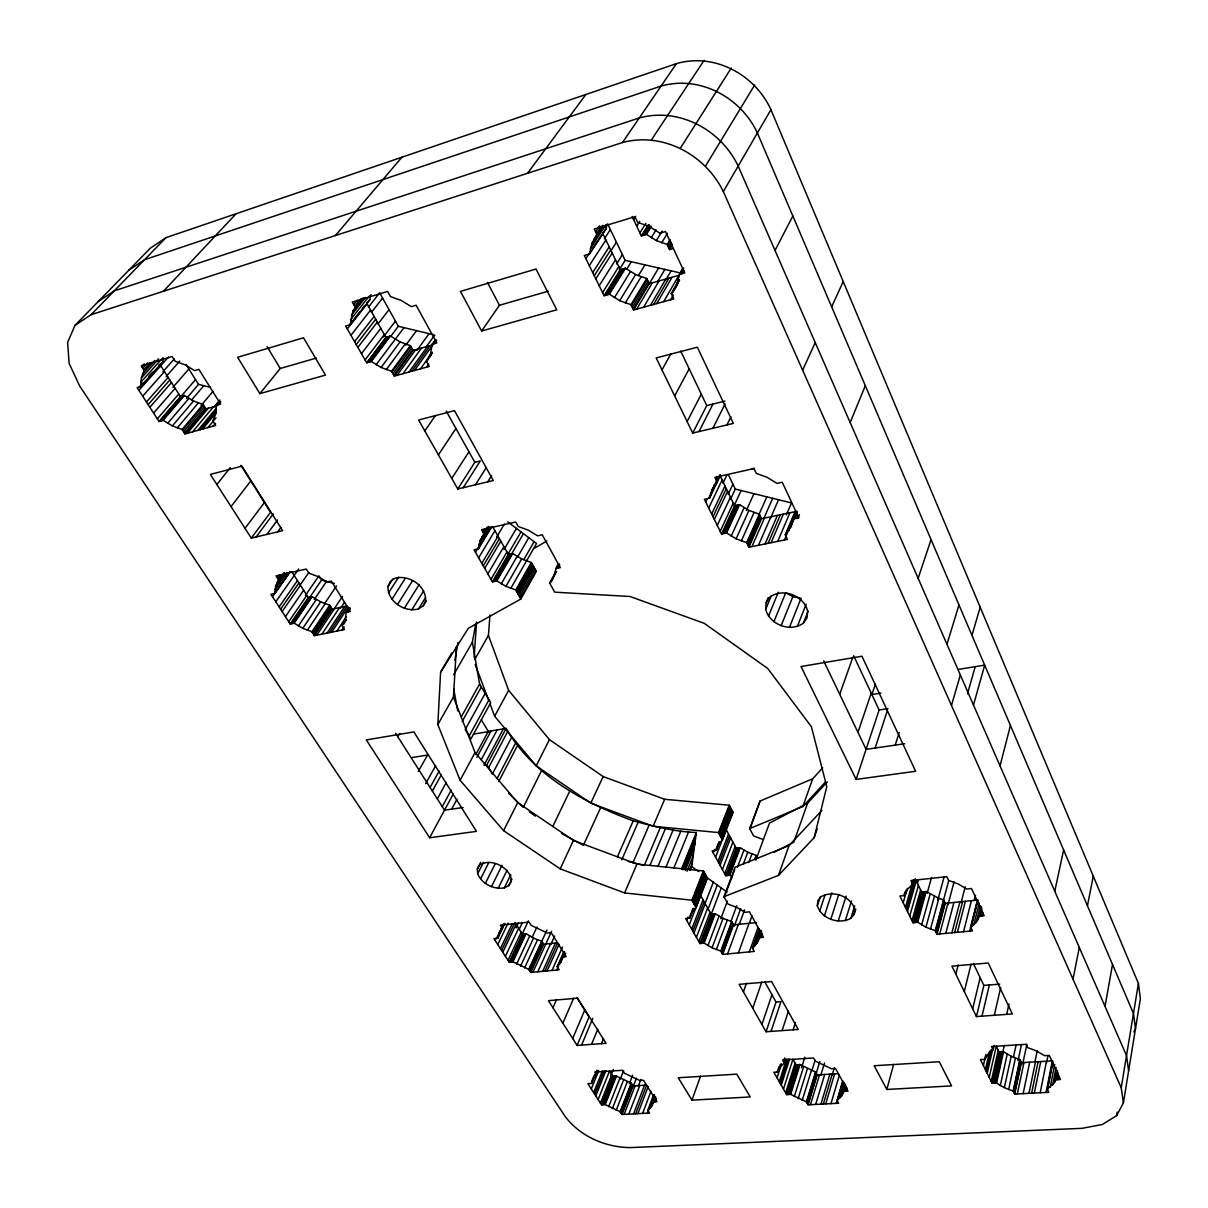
<?xml version="1.0" encoding="UTF-8"?>
<svg xmlns="http://www.w3.org/2000/svg" width="1208" height="1208" viewBox="0 0 1208 1208"><rect width="100%" height="100%" fill="white"/><g stroke="black" fill="none" stroke-linecap="round" stroke-linejoin="round"><path stroke-width="1.5" d="M274.911 593.4L275.605 586.106L278.686 579.916L276.073 575.839L306.288 569.059L308.901 573.181L318.293 576.669L327.157 581.954L331.264 581.048L350.29 611.459L346.198 612.32L345.246 619.538L341.955 625.563L344.461 629.549L314.473 635.65L311.951 631.724L302.8 628.296L294.148 623.177L290.192 624.008L270.939 594.26L274.911 593.4L290.147 571.822M371.309 361.479L381.094 367.474L391.543 371.249L394.306 376.096L413.03 350.426L410.343 345.624L400.075 341.909L390.471 336.02L371.309 361.479L366.704 362.777L345.624 326.039L350.244 324.68L352.917 311.06L362.143 298.346M350.244 324.68L369.98 299.569L370.131 296.398M759.273 928.861L752.463 948.069L754.321 951.406L722.671 954.38L720.783 951.074L712.056 947.767L704.143 943.116L699.961 943.524L685.615 918.518L689.813 918.08L691.837 912.312L696.08 907.555L691.912 900.217L624.611 892.939L560.21 868.854L503.585 830.666L460.097 780.277L437.825 724.558L440.603 672.192L451.868 652.864M696.08 907.555L707.48 878.246L703.403 870.953L636.948 864.097L573.438 840.436L517.704 802.625L475.061 752.569L453.438 697.076L456.458 646.688M474.14 657.348L476.556 622.029M766.159 602.626L769.692 597.281C782.527 587.345 803.969 595.484 807.639 611.127L807.05 617.801L803.426 623.071C790.576 632.705 769.541 624.717 765.691 609.3L766.159 602.626L768.288 597.537M732.32 876.842L729.859 875.226L725.781 875.694L712.131 850.93L716.223 850.432L718.262 844.634L722.444 839.832L733.105 812.44L729.239 805.207L664.657 799.288L603.139 776.563L549.413 739.628L508.628 690.342L488.44 635.438L489.965 615.038M435.303 339.795L432.056 344.325L430.637 353.597L426.545 361.524L429.278 366.432L394.306 376.096M440.603 672.192L468.372 628.281L520.875 599.002L515.74 589.957L505.925 586.348L496.865 580.882L492.396 581.818L474.019 549.776L478.489 548.794L479.999 540.882L487.488 527.775M817.318 905.758L817.861 900.609L821.108 896.638C832.856 889.949 850.779 896.064 854.781 909.277L854.131 914.426L850.794 918.352C839.077 924.845 821.425 918.82 817.318 905.758L820.232 896.91M163.08 420.324L172.367 425.896L182.091 429.459L184.96 433.929L205.904 408.908L203.11 404.484L193.537 400.981L184.416 395.484L163.08 420.324L159.033 421.471L137.138 387.647L141.2 386.454C139.675 377.047 144.371 368.214 151.574 362.37M690.402 870.077L691.776 866.604L696.337 832.508C674.819 831.753 653.906 826.393 633.219 820.851C584.008 802.837 532.879 775.279 506.137 728.424L488.304 731.369L475.846 754.487M663.66 301.683L678.866 275.364L649.24 283.729L646.733 278.489L635.635 274.548L625.502 268.191L609.391 294.208L604.106 295.703L584.31 255.507L589.625 253.937L591.814 243.593L602.852 225.398M563.864 951.602L557.19 966.642L559.168 969.782L530.735 972.455L528.742 969.345L512.932 961.795L509.187 962.157L493.951 938.646L497.726 938.239L501.411 927.895M558.368 563.743C554.215 569.648 555.408 577.907 549.625 583.026L554.714 592.162L630.063 596.51L704.309 623.358L767.76 668.507L811.399 726.733L826.785 786.725L814.162 837.657L778.465 875.407L723.924 896.698L728.046 904.112L737.001 907.495L745.094 912.282L749.443 911.829L763.456 937.317L759.137 937.74L756.888 943.448L752.463 948.069M589.625 253.937L606.295 228.372L606.793 224.854M1123.395 1102.964L1140.382 998.669L1138.419 983.478L770.931 109.686C754.879 74.473 714.396 52.533 676.404 63.631L165.994 237.644L150.23 248.274L75.002 325.345L67.618 342.377L69.098 363.306L79.562 385.835L565.344 1116.751C580.58 1136.607 605.419 1147.313 630.168 1147.6L1082.096 1128.332L1102.391 1124.482L1116.615 1115.633L1123.395 1102.964L1121.22 1087.744L723.335 191.589C705.442 154.76 662.89 131.642 622.467 142.544L91.083 314.699L75.002 325.345M1116.615 1115.633L1117.204 1112.07M1121.22 1087.744L1138.419 983.478M682.792 268.312C677.28 275.968 678.367 286.598 671.24 293.514L673.777 298.889L633.596 309.988L631.014 304.688L619.719 300.671L609.391 294.208M454.872 660.278L457.998 642.475M1105.018 1006.37L1112.523 964.437M453.604 674.819L472.388 642.173L475.635 624.415M989.216 1077.4L996.268 1046.188L999.107 1052.047L1003.561 1051.76L1011.187 1056.275L1019.869 1059.582L1013.165 1090.945L1014.69 1094.071L1048.755 1092.304L1047.26 1089.148L1054.524 1082.504L1057.544 1070.967M1056.562 1079.726L1057.921 1072.689M1058.148 1079.65L1058.842 1076.117M1050.205 1087.215L1054.705 1064.384M1073.036 979.205L1079.273 947.404M1087.457 905.774L1093.285 876.132M1052.636 1084.995L1056.079 1067.419M1054.524 1082.504L1056.925 1070.182M1046.083 1092.44L1052.349 1060.851L1021.364 1062.693L1019.869 1059.582M1047.26 1089.148L1052.848 1061.047M1047.502 1089.646L1052.727 1063.297M1040.179 1092.742L1046.536 1061.198M1046.46 1063.131L1047.91 1055.928M1034.32 1093.059L1040.737 1061.545M795.226 511.165L785.245 534.751L787.45 539.387L748.9 547.239L746.68 542.649L736.125 538.813L726.582 532.954L721.508 534.011L704.4 499.281L709.519 498.164L714.396 484.589M653.528 1095.007L647.805 1110.243L649.587 1113.051L621.939 1114.486L620.157 1111.692L605.178 1104.565L601.524 1104.761L587.858 1083.651L591.527 1083.425L593.037 1078.729L596.556 1074.954L597.915 1071.602M1031.647 1093.195L1038.11 1061.696M1034.969 1061.726L1037.189 1050.96M1028.99 1093.331L1035.483 1061.847M1023.146 1093.633L1029.714 1062.194M1014.448 1093.587L1021.122 1062.21M1014.69 1094.071L1021.364 1062.693M1022.723 1063.901L1026.891 1044.21M1017.332 1093.935L1023.961 1062.542M1018.042 1060.654L1021.485 1044.573M1054.765 891.262L1063.614 849.949M1013.406 1091.428L1020.096 1060.065M1013.92 1092.515L1020.609 1061.137M1013.165 1090.945L1008.65 1089.435L1015.415 1058.087M1008.65 1089.435L1004.361 1087.593L1011.187 1056.275M1013.376 1057.423L1016.094 1044.92M1004.361 1087.593L1000.33 1085.448L1007.215 1054.161M994.365 1083.153L1001.326 1051.911M995.92 1083.063L1004.286 1045.328M1000.33 1085.448L996.615 1083.032L1003.561 1051.76M991.209 1081.447L998.231 1050.22M1006.672 1014.373L1009.012 1003.923M996.615 1083.032L992.115 1083.274L999.107 1052.047M992.825 1083.244L999.801 1052.002M985.396 1069.654L989.594 1051.307M986.317 1071.496L991.33 1049.48M987.223 1073.353L993.067 1047.653M992.9 1049.269L993.746 1045.584M992.115 1083.274L980.458 1059.612L984.988 1059.341L987.963 1054.04L993.157 1049.767L993.988 1046.083M994.305 1015.279L1000.692 987.465M983.388 1065.577L985.924 1054.569M984.988 1059.341L985.834 1055.671M981.998 1016.155L989.352 984.958M976.442 1016.562L951.919 966.128L988.25 963.018L1012.319 1013.965L976.442 1016.562L983.856 985.396L973.452 963.622M972.666 1008.801L980.171 977.665M647.805 1110.243L651.459 1106.558L653.166 1101.922L656.926 1101.726L643.486 1080.239L639.712 1080.48L624.415 1073.187L622.588 1070.273L594.714 1072.07L596.556 1074.954M981.772 915.981L982.678 912.327M964.286 991.572L971.066 964.15M948.809 880.375L935.264 930.673L936.985 934.207L972.47 930.87L970.779 927.306L976.215 922.338L980.322 905.864M976.215 922.338L978.087 919.409L981.274 906.589M978.087 919.409L981.621 907.072M980.111 916.147L981.923 908.824M969.662 931.126L977.483 900.051L945.23 903.327L936.985 934.207M970.779 927.306L977.68 899.869M971.036 927.865L977.936 900.428M973.769 924.981L979.265 903.025M974.161 900.579L975.505 895.264M955.8 974.131L958.11 965.011M963.531 931.7L971.428 900.67M1000.028 765.857L1010.432 725.434M957.415 932.289L965.388 901.274M951.874 932.803L959.922 901.832M961.1 902.648L965.222 886.778M954.637 932.546L962.655 901.561M945.788 933.376L953.927 902.452M939.733 933.95L947.948 903.055M948.008 904.686L954.078 881.825M936.713 933.648L944.973 902.784M935.536 931.232L943.81 900.368M936.125 932.44L944.384 901.576M886.823 1089.45L874.169 1065.743L939.265 1061.741L951.542 1085.901L886.823 1089.45L893.633 1064.339M930.507 929.118L938.858 898.299L926.234 891.504L921.613 892.002L913.006 922.701L917.687 922.248L925.947 927.185L935.264 930.673M937.846 899.99L944.037 877.189M925.947 927.185L934.373 896.381M921.659 924.875L930.145 894.116M917.687 922.248L926.234 891.504M927.155 893.271L931.519 877.521M913.746 922.64L922.338 891.927M915.347 922.474L923.924 891.761M916.963 922.323L925.509 891.58M911.995 920.647L920.617 889.934M973.482 705.079L984.686 665.155L958.035 669.459M917.506 883.078L918.488 879.59M909.745 916.087L918.427 885.404M906.468 909.428L914.698 880.587M907.495 911.511L916.223 880.859M905.441 907.344L913.173 880.315M912.418 883.667L913.444 880.058M913.006 922.701L899.869 896.034L904.581 895.536L907.45 889.345L912.689 884.226L913.731 880.617M967.472 693.86L975.234 666.68M903.841 895.611L904.883 892.017M904.581 895.536L906.136 890.13M903.176 902.754L907.329 888.333M780.413 1064.172L777.907 1072.009L773.845 1072.266L786.65 1094.584L790.696 1094.357L806.415 1101.862L808.092 1104.822L838.684 1103.221L837.038 1100.246L841.463 1096.351L845.072 1083.938M841.463 1096.351L845.509 1085.131M844.498 1091.398L846.038 1086.068M845.932 1091.322L846.959 1087.774M951.466 705.381L960.36 675M971.957 635.348L980.186 607.216M836.283 1103.342L842.731 1080.752M837.295 1100.715L842.459 1082.987M839.5 1098.434L844.135 1082.489M830.983 1103.629L839.318 1075.316M823.327 1104.021L832.267 1074.003M832.191 1074.924L834.32 1067.766M825.713 1103.901L834.622 1073.867M820.942 1104.142L829.896 1074.139M815.687 1104.414L824.717 1074.456M810.462 1104.686L819.537 1074.773M820.73 1075.452L824.52 1062.949M946.951 644.302L958.971 604.936M816.019 1074.063L819.824 1061.575M807.246 1103.342L816.366 1073.429M807.82 1104.354L816.94 1074.44M808.092 1104.822L817.197 1074.909L815.551 1071.964L800.043 1064.55L796.042 1064.807L792.931 1059.28L783.464 1089.042M806.415 1101.862L815.551 1071.964M806.672 1102.33L815.808 1072.417M802.188 1100.428L811.383 1070.545M811.851 1070.892L815.128 1060.201M854.131 914.426L855.793 909.08M798.126 1098.676L807.367 1068.823M801.493 1067.857L804.83 1057.181M794.275 1096.653L803.577 1066.83M850.794 918.352L854.69 905.864M777.907 1072.009L780.081 1067.042L784.354 1063.025L785.487 1059.522M790.062 1094.403L799.424 1064.595M790.696 1094.357L800.043 1064.55M845.313 920.662L851.459 901.077M785.653 1092.847L795.075 1063.085M786.65 1094.584L796.042 1064.807M787.284 1094.554L796.661 1064.761M788.673 1094.478L798.035 1064.686M838.231 921.025L846.129 896.125M895.219 745.125L899.19 732.546M781.274 1085.207L789.655 1058.963M783.494 1061.5L784.626 1057.997M784.083 1062.557L785.215 1059.039M830.802 919.273L838.79 894.418M779.266 1081.734L786.559 1058.978M780.277 1083.47L788.114 1058.963M777.273 1072.055L778.964 1066.8M777.061 1077.883L781.576 1063.886M793.158 1029.805L795.423 1022.768M824.415 915.83L831.889 892.788M782.074 1030.605L788.401 1011.292M875.151 748.024L887.427 710.425M819.688 911.164L824.913 895.234M771.066 1031.39L780.957 1001.628L776.019 1002.036L764.755 981.832M856.125 779.417L801.025 666.514L861.968 656.216L915.619 771.278L856.125 779.417L879.122 710.002L853.678 655.733M766.083 1031.753L739.145 984.339L771.61 981.56L798.216 1029.443L766.083 1031.753L776.019 1002.036M918.14 578.3L931.066 539.614M875.407 684.09L871.874 694.54L880.904 693.105M761.931 1024.46L771.957 994.758M857.952 732.35L871.225 693.15M814.162 837.657L817.182 828.839M752.735 1008.257L761.75 982.089M743.418 991.859L746.484 983.146M756.888 943.448L761.206 931.217M759.137 937.74L761.599 930.749M758.292 940.715L761.387 931.972M759.802 937.68L761.659 932.425M827.314 781.863L807.593 803.169L793.822 842.233L773.649 852.501M761.297 937.529L762.52 934.026M749.337 951.874L758.02 927.442M752.765 948.582L758.941 931.126M778.465 875.407L789.02 845.6L821.908 810.402M762.233 839.167L753.566 835.921L749.655 828.597L802.852 806.567L812.697 778.783L822.633 767.865M754.94 945.909L760.496 930.19M839.696 694.283L852.893 657.182M842.927 1094.01L843.848 1091.443L848.016 1091.201L835.528 1068.491L831.346 1068.748L815.264 1061.062L813.558 1057.981L782.633 1059.975L784.354 1063.025M691.957 1100.156L678.247 1077.747L736.804 1074.154L750.213 1096.955L691.957 1100.156L700.519 1076.192M738.42 952.901L749.096 923.32M749.428 922.972L751.965 915.921M727.578 953.927L738.36 924.407M739.417 923.984L744.566 909.926M721.735 952.735L732.592 923.259M755.831 860.156L769.466 823.131L807.593 803.169M722.369 953.867L733.226 924.392M722.671 954.38L733.513 924.905L731.671 921.613L723.064 918.352L715.257 913.746L711.135 914.184L699.961 943.524M734.253 926.204L740.7 908.643M730.9 921.583L736.744 905.789M720.783 951.074L731.671 921.613M754.864 858.812L756.133 855.37L747.782 852.229L740.262 847.759L736.231 848.242L725.781 875.694M721.085 951.587L731.957 922.127M755.136 859.326L756.404 855.868M716.344 949.594L727.291 920.164M748.688 862.587L751.889 853.98M712.056 947.767L723.064 918.352M743.282 864.279L747.782 852.229M655.038 1101.817L656.306 1098.434M647.413 1113.172L654.389 1094.569M720.783 918.744L727.352 901.228M649.874 1108.536L654.313 1096.683M651.459 1106.558L655.28 1096.396M652.577 1104.354L655.114 1097.574M653.755 1101.892L655.657 1096.804M723.924 896.698L735.068 867.223L789.02 845.6M749.655 828.597L760.043 801.055L812.697 778.783M642.626 1113.414L650.916 1091.458M724.271 897.317L734.736 869.579M749.972 829.201L760.043 801.055M707.964 945.592L719.032 916.208M737.424 867.329L743.901 850.145M702.044 943.312L713.188 913.973M727.82 875.468L738.239 848.001M637.869 1113.67L648.122 1086.671M703.494 943.176L714.623 913.822M729.209 875.302L739.628 847.835M704.143 943.116L715.257 913.746M729.859 875.226L740.262 847.759M698.858 941.591L710.047 912.251M724.725 873.777L735.189 846.34M633.551 1113.882L644.483 1085.237M710.621 915.89L721.267 887.925M635.71 1113.776L646.612 1085.101L632.992 1085.917L631.225 1083.138L616.457 1076.086L612.834 1076.313L609.496 1071.073L598.126 1099.522M700.61 943.463L711.769 914.124M726.416 875.619L736.865 848.167M696.397 937.317L707.646 908.008M722.399 869.549L732.909 842.127M628.809 1114.138L639.787 1085.509M707.918 909.503L717.295 885.041M624.083 1114.38L635.106 1085.796M693.936 933.029L705.23 903.735M720.059 865.305L730.629 837.899M638.202 1086.324L640.829 1079.484M620.429 1112.13L631.497 1083.561M691.701 929.118L703.041 899.839M717.929 861.425L728.53 834.033M621.048 1113.096L632.101 1084.527M621.667 1114.048L632.705 1085.479M621.939 1114.486L632.992 1085.917M692.818 931.081L704.143 901.787M718.986 863.373L729.572 835.966M633.128 1086.702L636.42 1078.17M704.566 904.852L713.324 882.172M689.224 924.815L700.625 895.551L711.135 914.184M715.574 857.167L726.235 829.79L736.231 848.242M629.368 1083.667L632.675 1075.15M620.157 1111.692L631.225 1083.138M693.785 903.524L705.245 874.245M720.27 835.83L730.976 808.469M803.426 623.071L808.122 611.052M694.132 904.143L705.578 874.849M720.602 836.434L731.308 809.058M689.164 918.155L693.226 908.205M694.434 904.671L705.88 875.377M715.589 850.508L718.926 841.961M720.889 836.978L731.58 809.587M691.837 912.312L693.181 908.869M689.813 918.08L693.181 909.473M716.223 850.432L719.575 841.87M695.098 905.849L706.529 876.555M721.523 838.141L732.214 810.749M616.186 1110.333L627.314 1081.794M695.778 907.027L707.193 877.718M722.158 839.303L732.833 811.912M691.912 900.217L703.403 870.953M722.444 839.832L718.488 832.569L729.239 805.207M692.26 900.836L703.751 871.557M718.82 833.173L729.556 805.812M612.335 1108.672L623.509 1080.148M693.03 902.18L704.506 872.901M719.545 834.501L730.266 807.14M686.748 920.496L688.092 917.053M713.218 852.878L714.547 849.466M797.355 626.454L806.144 604.136M608.651 1106.739L619.87 1078.246M620.323 1079.061L623.675 1070.56M602.097 1104.731L613.407 1076.283M603.351 1104.671L614.645 1076.207M604.619 1104.595L615.884 1076.132M605.178 1104.565L616.457 1076.086M610.644 1076.162L613.347 1069.382M789.443 627.42L801.055 598.277L792.856 596.616L785.744 592.705L773.89 621.727M600.467 1103.13L611.792 1074.682M601.524 1104.761L612.834 1076.313M557.19 966.642L560.769 962.323L562.279 956.978L566.159 956.6L551.165 932.636L547.284 933.044L531.112 925.313L529.059 922.066L500.399 925.192L502.452 928.408L499.04 932.833M686.99 871.225L693.256 855.596M689.466 870.122L692.244 863.176M684.498 868.658L694.993 842.61M684.951 868.779L694.736 844.467M594.714 1094.252L604.136 1070.832M685.193 870.53L694.268 847.956M595.786 1095.898L605.857 1070.816M591.286 1088.967L598.73 1070.575M681.599 868.975L696.337 832.508M682.052 869.111L696.08 834.396M781.123 625.699L792.856 596.616M682.928 869.76L695.536 838.503M593.656 1092.606L602.414 1070.862M591.633 1081.779L594.336 1075.09M591.527 1083.425L594.91 1075.06M594.562 1076.706L596.994 1070.167M596.269 1074.501L597.628 1071.149M601.493 1043.652L603.562 1038.608M673.702 868.371L688.56 831.98M665.819 867.51L680.799 831.18M850.145 422.558L865.336 385.714M591.527 1044.361L597.764 1029.276M768.499 616.08L778.345 592.222M765.691 609.3L771.353 595.68M581.607 1045.086L592.781 1018.314M657.952 866.393L673.052 830.123M798.035 518.051L799.439 514.683M577.122 1045.403L548.387 1000.662L577.575 998.17L606.054 1043.319L577.122 1045.403L589.036 1016.985L577.001 997.914M784.4 540.006L787.254 533.256M785.245 534.751L788.311 531.339L796.842 511.135M788.311 531.339L797.235 512.086M650.1 865.034L665.336 828.824M796.223 518.428L797.627 515.061M660.308 827.571L644.257 865.472L628.19 861.41M572.683 1038.518L584.702 1010.115M786.302 533.785L795.559 511.89M777.741 541.365L789.926 512.736M624.611 892.939L636.948 864.097M490.116 704.158L494.661 716.238L536.216 765.842L590.772 803.154L653.12 826.257L664.657 799.288M786.393 514.834L791.482 502.921L735.294 489.089L728.439 474.85M790.727 527.534L793.58 518.972L798.85 517.87L782.255 482.234L776.94 483.396L767.14 477.326L756.253 473.4L753.973 468.553L714.925 477.326L717.25 482.098L712.025 489.527M633.007 862.633L649.255 824.837M771.082 542.709L783.373 514.11M768.077 543.328L780.413 514.744M562.868 1023.221L573.634 998.201M765.072 543.947L777.439 515.363M621.773 859.794L638.217 822.104M758.458 545.291L770.931 516.737M770.417 518.398L778.556 499.734M751.889 546.62L764.438 518.096M617.439 856.804L633.219 820.851M552.932 1007.759L556.586 999.439M748.552 546.514L761.161 518.005M748.9 547.239L761.493 518.715L759.334 514.17L748.945 510.41L739.583 504.642L734.585 505.714L721.508 534.011M763.743 518.61L772.697 498.3M562.883 956.917L564.378 953.565M560.769 962.323L564.77 953.067M747.027 543.358L759.666 514.88M564.227 956.781L565.706 953.444M747.782 544.944L760.421 516.45M557.492 967.125L564.514 951.964M758.564 515.454L766.838 496.85M559.229 964.618L564.423 952.931M746.68 542.649L759.334 514.17M556.933 969.994L558.413 966.642M741.304 541.003L754.049 512.569M552.011 970.447L562.445 947.102M544.899 971.126L557.628 942.814L543.615 944.248L530.735 972.455M547.118 970.915L559.077 944.263M387.949 586.62L390.229 581.592L394.941 578.3C408.878 574.329 426.288 585.714 425.639 600.769L423.283 605.752L418.527 608.953C404.665 612.728 387.557 601.539 387.949 586.62L393.023 578.753M736.125 538.813L748.945 510.41M542.679 971.323L555.423 943.04M746.317 510.546L753.958 493.679M537.802 971.791L550.606 943.539M550.818 944.475L554.623 936.049M731.187 536.125L744.113 507.768M532.939 972.244L551.558 931.353M802.625 370.161L815.249 342.619M831.648 306.832L843.229 281.555M528.742 969.345L546.967 930.039M529.059 969.828L541.954 941.621M529.738 970.9L542.634 942.693M530.433 971.972L543.313 943.765M524.589 967.94L537.545 939.764L541.652 941.138L543.615 944.248M725.797 533.121L738.798 504.808M726.582 532.954L739.583 504.642M600.512 807.986L583.358 845.343L561.886 833.611M734.132 505.654L741.123 490.524M722.309 533.845L735.355 505.548M724.045 533.483L737.076 505.186M532.215 937.197L536.88 927.125M720.194 531.324L733.286 503.056M520.527 966.189L533.543 938.042L526.069 933.693L522.339 934.086L514.925 922.414M730.598 499.161L735.294 489.089M560.21 868.854L573.438 840.436M590.772 803.154L603.139 776.563M516.631 964.135L529.693 936.019M511.06 961.976L524.212 933.89M512.343 961.855L525.48 933.754M512.932 961.795L526.069 933.693M717.265 525.404L730.447 497.183M714.336 519.455L727.594 491.279M507.994 960.345L521.192 932.274M728.213 494.223L732.924 484.166M509.187 962.157L528.379 920.874M509.761 962.112L522.928 934.026M505.397 956.313L518.64 928.273M713.007 516.752L726.295 488.591M519.078 929.601L522.234 922.912M502.785 952.281L516.088 924.241M711.663 514.034L724.981 485.903M516.118 927.865L518.504 922.852M500.414 948.612L512.192 923.878M722.928 483.321L726.899 474.955M501.592 950.454L514.14 924.06M497.787 944.565L508.024 923.139M708.719 508.039L722.112 479.969M495.144 940.488L496.73 937.197M498.104 935.445L503.645 923.894M497.137 938.314L503.721 924.603M710.425 493.725L716.676 480.693M497.726 938.239L504.838 923.41M708.719 498.345L720.043 474.774M709.519 498.164L720.572 475.091M552.781 826.514L569.738 791.104M716.087 479.712L717.673 476.42M705.759 502.03L707.344 498.738M480.678 862.346L477.341 868.914L477.643 873.837C481.932 883.879 493.71 889.692 504.34 887.895L510.788 874.698M504.34 887.895L508.764 885.645L511.981 879.031M498.209 888.288L507.118 870.153M726.929 424.929L730.931 416.805M491.475 886.672L502.075 865.26M485.359 883.41L495.22 863.675M541.622 770.523L523.245 807.352L508.598 793.309M712.916 428.266L725.057 403.94M503.585 830.666L517.704 802.625M536.216 765.842L549.413 739.628M480.542 878.986L488.802 862.557M477.643 873.837L483.457 862.346M699.009 431.573L712.962 404.046M692.712 433.068L733.347 423.404L697.348 347.194L656.186 357.946L692.712 433.068L706.755 405.571L724.951 401.116M687.11 421.562L701.304 394.155M498.813 781.425L516.949 746.499M775.008 250.433L792.856 216.021M1133.829 1031.904L1135.49 1028.703L1133.466 1013.497L757.386 132.986C740.821 97.32 699.734 75.032 661.063 86.085L144.537 259.72L128.667 270.35M497.092 778.601L515.257 743.69M511.558 737.499L492.411 774.011L486.824 764.875L506.137 728.424M488.576 767.744L507.828 731.263M503.343 728.892L483.985 765.328L486.824 764.875M674.653 395.937L689.179 368.787M481.282 759.681L497.198 729.904M476.873 757.341L491.082 730.916M451.671 809.149L456.971 799.258M429.625 837.763L476.45 831.361L413.861 731.912L366.311 739.93L429.625 837.763L453.393 793.716M442.279 806.657L451.173 790.213M460.097 780.277L475.061 752.569M494.661 716.238L508.628 690.342M469.157 736.004L488.998 699.749M437.326 798.881L446.296 782.452M556.405 568.455L559.077 563.592M549.625 583.026L555.876 571.641M557.99 568.122L559.772 564.876M550.893 582.06L556.571 571.565M485.178 693.362L465.216 729.556L470.939 738.918L490.735 702.648L479.606 684.03L472.388 642.173M432.358 791.059L441.388 774.66M430.078 787.48L439.153 771.097M661.999 369.905L670.742 354.095M425.654 783.66L435.68 765.661M462.181 721.448L481.343 686.944M461.29 716.857L479.606 684.03M520.875 599.002L536.337 571.459L531.324 562.475L521.675 558.942L512.751 553.536L508.341 554.487L492.396 581.818M519.5 596.601L535.008 569.074M520.452 598.247L535.914 570.704M517.764 593.536L533.302 566.024M418.33 771.368L427.541 755.06L412.245 757.522M518.141 594.2L533.664 566.688M518.564 594.955L534.087 567.428M515.74 589.957L531.324 562.475M516.118 590.621L531.686 563.139M516.949 592.086L532.501 564.589M437.825 724.558L453.438 697.076M474.789 659.477L488.44 635.438M510.773 588.402L536.533 543.479L507.753 521.916M505.925 586.348L521.675 558.942M670.606 299.765L673.279 295.114M523.834 559.591L534.102 541.667M681.991 273.688L683.879 270.426M671.24 293.514L679.258 279.592M676.661 284.726L678.443 281.645M674.291 289.331L679.621 280.06M671.633 294.344L677.869 283.518M501.275 583.841L517.084 556.45M680.104 274.231L683.653 268.07M517.507 557.205L528.772 537.666M493.091 581.667L509.036 554.351M494.631 581.35L510.546 554.019M656.714 303.601L672.041 277.296M512.086 553.158L523.442 533.664M496.171 581.033L512.071 553.687M496.865 580.882L512.751 553.536M723.335 191.589L770.931 109.686M490.976 579.342L506.952 552.026M653.573 304.476L668.945 278.157M507.738 554.578L521.01 531.852M650.448 305.337L665.85 279.033M397.794 736.714L399.697 733.467M665.593 280.211L671.089 270.834M643.562 307.24L659.07 280.951M487.836 573.86L503.902 546.605M504.038 549.489L516.42 528.409M477.341 868.914L479.591 865.094C490.478 858.163 506.182 865.713 510.863 876.963L511.09 881.885L508.764 885.645M657.484 281.902L664.853 269.414M483.26 565.873L499.433 538.677M636.707 309.127L652.305 282.868M484.695 568.379L500.822 541.154M496.669 537.001L504.385 524.076M481.811 563.366L498.028 536.186M633.188 309.157L648.847 282.914M669.202 248.803L672.071 243.971M633.596 309.988L658.632 267.995M632.116 216.428L641.342 235.907L646.446 234.382L656.322 240.603L667.163 244.439L669.564 249.603L672.448 244.786M632.312 307.345L647.986 281.102M668.371 247.021L671.24 242.204M478.64 557.839L494.933 530.705M631.014 304.688L646.733 278.489M667.163 244.439L670.047 239.622M631.422 305.518L647.126 279.305M667.541 245.239L670.425 240.437M478.489 548.794L491.007 528.062M479.999 540.882L488.666 526.537M478.927 544.717L489.512 527.186M625.276 302.997L641.101 276.828M661.652 242.838L667.465 233.235M475.469 552.298L478.353 547.511M480.271 544.325L487.972 531.58M477.794 548.945L491.263 526.628M482.777 531.913L484.71 528.742M638.368 275.726L644.966 264.854M705.653 165.828L754.638 85.058M483.638 533.423L487.488 527.066M619.719 300.671L635.635 274.548M656.322 240.603L662.165 231.015M614.404 297.727L630.425 271.649M651.233 237.78L656.14 229.807M418.527 608.953L425.397 597.809M423.283 605.752L426.213 600.98M646.446 234.382L651.384 226.424M626.559 269.475L631.346 261.743M606.748 294.963L622.905 268.946M643.894 235.137L649.829 225.594M411.807 609.889L423.646 590.818M608.56 294.45L624.687 268.433M645.646 234.624L650.584 226.666M619.372 269.595L625.155 260.324L607.594 223.857L605.616 226.893M487.715 481.856L491.641 475.559M604.106 295.703L620.293 269.701L625.502 268.191M641.342 235.907L648.273 224.763M604.921 295.477L621.108 269.459M642.128 235.666L649.074 224.522M404.333 608.288L419.206 584.506M602.581 292.593L618.813 266.621M639.908 232.872L645.857 223.344M616.624 263.918L622.437 254.677M397.477 604.574L412.456 580.837M599.198 285.737L615.521 259.841M636.737 226.198L639.742 221.442M475.454 484.77L486.341 467.466M463.283 487.67L480.256 460.973L474.82 462.302L457.772 488.983L418.602 420.006L454.48 410.629L493.302 480.527L457.772 488.983M680.587 147.859L731.248 68.056M610.553 251.385L616.427 242.189M391.966 599.274L405.027 578.738M595.801 278.867L612.23 253.031M633.566 219.494L635.574 216.338M388.538 592.901L398.64 577.122M594.26 275.726L610.735 249.935M592.72 272.585L609.225 246.825M451.762 478.398L468.961 451.807M589.293 265.639L605.903 239.969M604.438 238.746L610.372 229.596M343.374 624.627L346.454 619.915M590.35 248.637L606.054 224.613M342.106 630.032L344.159 626.892M585.865 258.678L590.772 251.158M592.72 248.168L606.295 228.372M348.251 611.897L350.305 608.756M596.51 233.688L601.418 226.213M336.911 631.074L346.183 616.971M591.814 243.593L603.607 225.594M341.955 625.563L346.062 619.296M331.747 632.131L348.251 607.065M595.589 231.785L599.515 225.805M346.198 612.32L349.293 607.609M346.847 612.184L349.927 607.488M327.066 633.083L344.642 606.476M329.406 632.615L346.968 605.993L332.185 609.104L314.473 635.65M321.917 634.14L339.554 607.548M340.55 608.243L344.552 602.188M651.64 139.569L704.053 60.4M333.468 609.919L342.528 596.314M316.798 635.181L334.495 608.621M438.398 454.857L455.945 428.478M313.219 633.687L330.962 607.141M314.08 635.031L331.807 608.485M311.951 631.724L329.724 605.193L320.694 601.841L312.192 596.782L308.282 597.628L290.192 624.008M312.344 632.328L330.116 605.797M324.348 603.94L336.534 585.85M307.345 630.244L325.178 603.743M594.019 238.867L596.933 234.548L594.23 229.007L634.94 216.7L637.597 222.332L649.285 226.455L659.915 233.159L665.472 231.528L684.755 272.917L679.243 274.473M302.8 628.296L320.694 601.841M314.261 599.485L326.553 581.441M298.376 625.94L316.36 599.5M622.467 142.544L676.404 63.631M294.148 623.177L312.192 596.782M290.811 623.872L308.886 597.492M309.218 598.156L321.554 580.127L318.897 575.884L305.473 595.393M292.17 623.585L310.229 597.205M424.823 430.984L435.363 415.582M293.529 623.313L311.589 596.903M288.712 621.697L306.817 595.333M285.42 616.624L303.616 590.289M481.63 331.007L556.737 309.807L536.005 269.037L460.459 291.385L481.63 331.007L499.448 305.262L548.266 291.188M299.478 585.971L308.84 572.501M282.113 611.535L300.399 585.231M280.618 609.209L298.935 582.92M279.108 606.884L297.455 580.61M275.786 601.75L294.224 575.521M294.48 574.993L298.678 569.028M274.956 589.64L286.96 572.698M274.291 593.536L289.543 571.958M272.464 596.616L289.875 571.958M278.278 579.281L281.373 574.917M276.858 582.845L284.076 572.668M275.605 586.106L284.892 573.03M426.515 367.202L428.674 364.167M277.387 577.877L279.456 574.963M420.459 368.863L432.373 352.207M429.988 356.254L432.147 353.219M426.545 361.524L430.863 355.469M434.442 343.646L436.616 340.626M411.701 371.294L430.214 345.563M432.796 344.114L436.058 339.584M414.435 370.539L432.917 344.808L413.03 350.426M425.941 347.224L434.774 335.009M408.968 372.049L427.526 346.334M402.974 373.695L421.607 347.995M481.705 537.318L484.031 534.117L481.524 529.723L515.74 522.037L518.217 526.492L528.304 530.176L537.62 535.839L542.271 534.812L560.301 567.654L555.68 568.606M397.009 375.356L415.703 349.671M416.866 350.426L429.066 333.635M277.704 531.837L280.86 527.519M393.868 375.341L412.608 349.671M391.543 371.249L410.343 345.624M391.981 372.004L410.765 346.364M392.917 373.68L411.686 348.025M386.273 369.648L405.163 344.053M405.797 345.186L416.518 330.645M266.892 534.419L277.508 520.014M527.519 173.303L585.91 94.481M381.094 367.474L400.075 341.909M256.156 536.971L273.219 513.959M251.294 538.119L282.642 530.659L241.947 466.152L210.373 474.412L251.294 538.119L270.547 512.268L240.936 465.337M376.096 364.74L404.001 327.64M390.697 336.413L398.323 326.281L379.629 292.804L368.455 307.089M367.428 362.581L386.62 337.123M369.014 362.128L388.191 336.67M245.013 528.334L264.416 502.543M370.599 361.69L389.761 336.217M365.088 359.939L384.325 334.51M383.404 336.987L395.424 321.101M366.704 362.777L385.911 337.334L390.471 336.02M361.479 353.672L380.837 328.304M377.983 324.016L389.021 309.626M357.87 347.376L377.319 322.083M231.045 506.59L250.796 480.965M356.224 344.507L375.718 319.244M354.578 341.637L374.118 316.39M371.445 312.404L382.574 298.089M350.939 335.311L370.569 310.124M349.535 324.892L359.969 311.604M362.294 308.644L364.62 305.7M366.945 302.74L369.98 299.569M347.285 328.938L367.021 303.827L385.911 337.334M350.456 319.863L369.059 296.277M368.817 297.5L371.067 294.646M352.917 311.06L363.397 297.817M216.881 484.529L230.29 467.571M351.347 315.303L365.314 297.636M353.733 304.642L357.221 300.233M354.714 306.379L360.543 299.025M259.856 393.627L325.481 375.099L303.525 337.787L237.629 357.281L259.856 393.627L280.226 368.485L316.3 358.081M213.242 426.107L215.537 423.329M207.927 427.587L215.99 417.817M200.241 429.701L216.413 410.207M202.642 429.051L216.489 412.321M192.57 431.83L213.454 406.779M213.892 407.111L219.826 399.984M184.96 433.929L215.673 425.442L212.819 420.928L215.854 413.725L216.383 405.254L219.856 401.086M217.047 405.073L219.358 402.294M218.482 404.665L220.792 401.886M197.84 430.365L216.353 408.093M187.331 433.279L208.259 408.244M184.507 433.234L205.466 408.213M182.091 429.459L203.11 404.484M182.529 430.169L203.548 405.163M183.525 431.694L204.499 406.688M201.011 405.601L212.97 391.392M177.214 427.949L198.293 402.989M172.367 425.896L193.537 400.981M335.431 235.545L401.886 157.221M191.74 399.848L203.79 385.684M186.455 398.519L198.55 384.37L210.403 387.33M167.64 423.344L188.886 398.459M162.446 420.505L183.782 395.665M159.033 421.471L180.4 396.632L184.416 395.484M159.667 421.29L195.53 379.584M161.057 420.897L182.408 396.058M157.342 418.844L178.754 394.034M153.612 413.076L175.115 388.312M172.955 387.27L188.871 368.984M149.852 407.292L171.46 382.574M148.146 404.65L169.799 379.961M166.115 376.549L179.705 361.132M146.44 402.007L168.138 377.349M163.005 371.641L174.163 359.048M142.665 396.179L164.454 371.566M139.177 387.058L142.831 382.966M148.916 376.156L152.57 372.064M158.656 365.239L163.11 361.917L162.959 357.553M140.566 386.636L162.476 362.098M141.2 386.454L163.11 361.917M159.864 366.719L168.576 356.949M138.875 390.32L160.77 365.767L180.4 396.632M141.457 377.908L158.55 358.867M141.004 382.06L161.736 358.912M142.529 374.042L154.76 360.452M142.755 368.198L147.648 362.777M143.782 369.799L149.898 363.004M141.729 366.613L144.175 363.895M802.852 806.567L825.381 782.074M163.458 291.264L236.058 213.756M91.083 314.699L165.994 237.644M98.286 301.487L114.277 290.841L639.274 117.961C678.941 106.983 720.859 129.739 738.179 166.07L1126.52 1055.611L1128.619 1070.832M534.042 548.432L546.892 541.018M669.564 249.603L672.584 248.727M216.383 405.254L220.581 404.076L198.897 369.406L194.684 370.645L185.141 364.876L175.16 361.237L172.185 356.541L141.261 365.888L144.235 370.524M432.056 344.325L436.843 342.966L416.096 305.216L411.294 306.636L401.222 300.43L390.456 296.564L387.602 291.445L352.283 302.121L355.167 307.164M205.904 408.908L216.927 405.797M751.618 468.855L754.064 468.296M761.493 518.715L794.864 511.694M473.4 734.117L487.926 731.716M879.122 710.002L888.016 708.628M463.057 807.503L444.514 810.175L395.59 733.256M904.611 743.781L866.091 749.337L823.705 660.927M733.513 924.905L756.284 922.58M979.356 916.223L984.188 915.755L971.504 888.514L966.626 889.028L958.17 883.939L948.597 880.36L946.845 876.676L910.923 880.572L912.689 884.226M983.856 985.396L999.756 984.127M817.197 1074.909L838.11 1073.655M1055.822 1079.771L1060.473 1079.514L1049.254 1055.415L1044.573 1055.701L1036.66 1051.005L1027.615 1047.578L1026.075 1044.316L991.572 1046.536L993.157 1049.767M653.12 826.257L718.488 832.569M625.155 260.324L681.372 273.189M398.323 326.281L433.34 334.661M321.554 580.127L334.405 583.509M938.858 898.299L943.554 899.824L945.23 903.327M533.543 938.042L537.545 939.764M691.776 866.604L698.707 871.617M704.551 875.845L727.08 892.123M529.285 811.746L535.34 816.125M291.777 571.686L308.282 597.628M329.724 605.193L332.185 609.104M186.002 364.423L198.55 384.37M481.312 719.802L488.998 732.531M267.059 346.56L280.226 368.485M492.607 526.567L508.341 554.487M446.25 411.113L474.82 462.302M756.133 855.37L757.612 858.118M487.443 282.385L499.448 305.262M602.566 233.084L620.293 269.701M719.953 475.499L734.585 505.714M915.211 878.775L921.613 892.002M680.708 351.075L706.755 405.571M475.182 664.521L488.817 700.716M453.74 689.058L457.787 710.999"/></g></svg>
